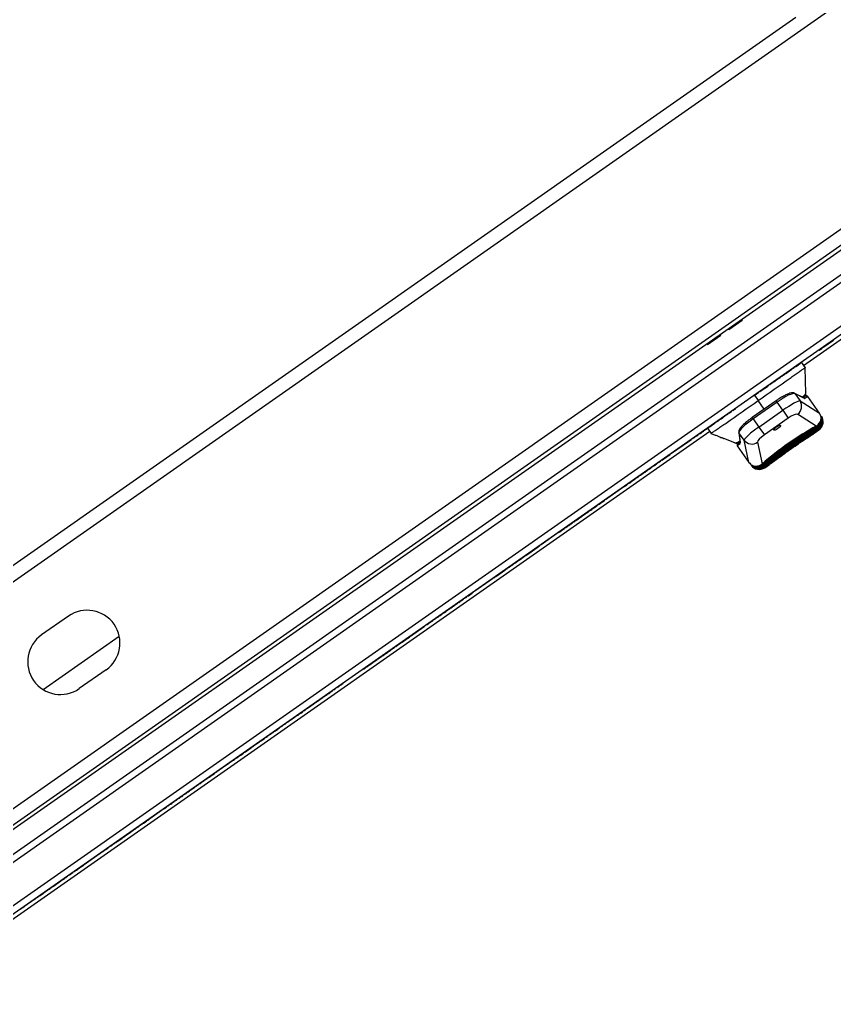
# Model space of a CAD drawing. Header units: millimetres. Extents: x 152904052 to 153933663, y 538271515 to 539240469.
# Drawn here: x 153347429.4 to 153347678.3, y 538942007.1 to 538942307.4 of the extents above; entities that cross this region are included whole.
import ezdxf

# ---------------------------------------------------------------- set-up
doc = ezdxf.new("R2010")
doc.units = ezdxf.units.MM
doc.layers.add('POWR', color=5, linetype='Continuous')

msp = doc.modelspace()

# ---------------------------------------------------------------- linework, layer by layer
at = {"layer": 'POWR', "color": 7}
for p, q in [((153346790.22, 538941689.56), (153348585.8, 538942946.84)), ((153346840, 538941655.08), (153348601.17, 538942888.27)), ((153346842.35, 538941651.72), (153348603.53, 538942884.91)), ((153346817.35, 538941713.57), (153347666.49, 538942308.14)), ((153346830.76, 538941634.64), (153347722.48, 538942259.02)), ((153346831.91, 538941633), (153347723.63, 538942257.38)), ((153347732.09, 538942250.01), (153346835.94, 538941622.52)), ((153347731.58, 538942247.08), (153346838.87, 538941622)), ((153347697, 538942248.69), (153346847.13, 538941653.61)), ((153347712.64, 538942232.29), (153347668.9, 538942201.66)), ((153347646.03, 538942212.7), (153347650.13, 538942215.56)), ((153347649.98, 538942215.77), (153347650.13, 538942215.56)), ((153347639.48, 538942208.11), (153347643.57, 538942210.98)), ((153347643.57, 538942210.98), (153347643.43, 538942211.18)), ((153347645.89, 538942212.9), (153347646.03, 538942212.7)), ((153347639.48, 538942208.11), (153347639.33, 538942208.31)), ((153347673.54, 538942206.32), (153347673.49, 538942206.41)), ((153347667.94, 538942202.4), (153347667.89, 538942202.48)), ((153347668.18, 538942202.69), (153347669.32, 538942201.05)), ((153347666.14, 538942201.14), (153347666.08, 538942201.22)), ((153347669.59, 538942193.25), (153347669.32, 538942201.05)), ((153347658.53, 538942195.81), (153347658.47, 538942195.89)), ((153347660.8, 538942197.4), (153347660.74, 538942197.48)), ((153347661.86, 538942198.14), (153347661.8, 538942198.22)), ((153347661.86, 538942198.13), (153347661.86, 538942198.14)), ((153347653.84, 538942192.65), (153347654.99, 538942191.01)), ((153347668.96, 538942191.81), (153347666.05, 538942193.31)), ((153347666.23, 538942193.15), (153347667.8, 538942190.89)), ((153347669.14, 538942191.65), (153347666.23, 538942193.15)), ((153347660.49, 538942190.94), (153347653.17, 538942185.82)), ((153347660.77, 538942190.53), (153347653.46, 538942185.41)), ((153347656.83, 538942188.38), (153347654.99, 538942191.01)), ((153347660.77, 538942190.53), (153347660.49, 538942190.94)), ((153347662.53, 538942188.02), (153347660.77, 538942190.53)), ((153347667.8, 538942190.89), (153347673.72, 538942187.18)), ((153347668.8, 538942191.89), (153347669.48, 538942192.37)), ((153347668.97, 538942191.8), (153347668.96, 538942191.81)), ((153347670.17, 538942192.24), (153347669.29, 538942191.63)), ((153347670.18, 538942192.25), (153347670.17, 538942192.24)), ((153347673.72, 538942187.18), (153347670.17, 538942192.24)), ((153347673.73, 538942187.18), (153347670.18, 538942192.25)), ((153347645.85, 538942186.93), (153347645.79, 538942187.01)), ((153347655.22, 538942182.9), (153347662.53, 538942188.02)), ((153347662.53, 538942188.02), (153347664.2, 538942185.64)), ((153347672.73, 538942183.22), (153347667.03, 538942186.8)), ((153347673.73, 538942187.18), (153347673.72, 538942187.18)), ((153347643.19, 538942185.07), (153347643.13, 538942185.15)), ((153347653.46, 538942185.41), (153347653.17, 538942185.82)), ((153347653.46, 538942185.41), (153347655.22, 538942182.9)), ((153347664.2, 538942185.64), (153347656.89, 538942180.52)), ((153347674.56, 538942183.66), (153347674.57, 538942183.68)), ((153347640.23, 538942181.59), (153347407.96, 538942018.95)), ((153347638.64, 538942181.88), (153347638.58, 538942181.97)), ((153347639.51, 538942182.61), (153347640.65, 538942180.97)), ((153347640.91, 538942183.48), (153347640.86, 538942183.56)), ((153347649.05, 538942181.41), (153347649.46, 538942178.16)), ((153347650.72, 538942178.93), (153347649.14, 538942181.18)), ((153347649.14, 538942181.18), (153347649.55, 538942177.94)), ((153347655.22, 538942182.9), (153347656.89, 538942180.52)), ((153347672.12, 538942181.07), (153347673.57, 538942182.08)), ((153347673.07, 538942182.79), (153347673, 538942182.9)), ((153347673.29, 538942182.48), (153347673.23, 538942182.57)), ((153347673.44, 538942182.27), (153347673.41, 538942182.32)), ((153347673.57, 538942182.08), (153347673.52, 538942182.16)), ((153347633.68, 538942178.41), (153347628.49, 538942174.78)), ((153347647.89, 538942178.05), (153347644.5, 538942179.42)), ((153347649.52, 538942177.78), (153347648.64, 538942177.17)), ((153347648.76, 538942177.86), (153347649.44, 538942178.34)), ((153347649.47, 538942178.15), (153347649.46, 538942178.16)), ((153347652.19, 538942172.1), (153347650.72, 538942178.93)), ((153347654.83, 538942178.26), (153347656.25, 538942171.67)), ((153347628.17, 538942174.55), (153347628.11, 538942174.64)), ((153347648.64, 538942177.17), (153347648.63, 538942177.16)), ((153347648.63, 538942177.16), (153347652.18, 538942172.09)), ((153347648.64, 538942177.17), (153347652.19, 538942172.1)), ((153347624.3, 538942171.84), (153347624.24, 538942171.92)), ((153347625.26, 538942172.52), (153347625.21, 538942172.6)), ((153347652.19, 538942172.1), (153347652.18, 538942172.09)), ((153347619.97, 538942168.81), (153347619.91, 538942168.89)), ((153347621.03, 538942169.55), (153347620.97, 538942169.63)), ((153347622.6, 538942170.65), (153347622.54, 538942170.73)), ((153347656.45, 538942171.32), (153347656.53, 538942171.21)), ((153347656.68, 538942170.98), (153347656.74, 538942170.9)), ((153347656.86, 538942170.73), (153347656.89, 538942170.68)), ((153347656.97, 538942170.58), (153347657.03, 538942170.5)), ((153347657.03, 538942170.5), (153347658.47, 538942171.51)), ((153347615.39, 538942165.6), (153347615.33, 538942165.69)), ((153347616.36, 538942166.28), (153347616.3, 538942166.36)), ((153347613.67, 538942164.4), (153347608.35, 538942160.68)), ((153347613.94, 538942164.59), (153347613.89, 538942164.67)), ((153347608.11, 538942160.5), (153347608.05, 538942160.59)), ((153347603.24, 538942157.1), (153347603.18, 538942157.18)), ((153347605.95, 538942158.99), (153347605.89, 538942159.07)), ((153347600.96, 538942155.5), (153347600.91, 538942155.59)), ((153347593.45, 538942150.24), (153347588.74, 538942146.95)), ((153347593.45, 538942150.24), (153347593.39, 538942150.32)), ((153347588.4, 538942146.7), (153347588.34, 538942146.79)), ((153347581.25, 538942141.7), (153347581.2, 538942141.78)), ((153347583.8, 538942143.48), (153347583.74, 538942143.56)), ((153347573.91, 538942136.56), (153347568.43, 538942132.72)), ((153347568.17, 538942132.54), (153347568.11, 538942132.62)), ((153347565, 538942130.32), (153347564.94, 538942130.4)), ((153347566.06, 538942131.06), (153347566, 538942131.14)), ((153347561.03, 538942127.54), (153347560.97, 538942127.62)), ((153347563.3, 538942129.13), (153347563.24, 538942129.21)), ((153347444.35, 538942125.13), (153347436.16, 538942119.39)), ((153347558.75, 538942125.95), (153347558.7, 538942126.03)), ((153347553.01, 538942121.92), (153347548.77, 538942118.95)), ((153347553.01, 538942121.92), (153347552.95, 538942122.01)), ((153347436.61, 538942102.71), (153347459.87, 538942119)), ((153347548.62, 538942118.85), (153347548.57, 538942118.94)), ((153347544.02, 538942115.63), (153347543.96, 538942115.71)), ((153347541.48, 538942113.85), (153347541.42, 538942113.93)), ((153347455.82, 538942108.75), (153347447.63, 538942103.01)), ((153347534.34, 538942108.85), (153347534.28, 538942108.93)), ((153347526.04, 538942103.04), (153347525.98, 538942103.12)), ((153347527.14, 538942103.81), (153347527.08, 538942103.89)), ((153347528.24, 538942104.58), (153347528.19, 538942104.67)), ((153347521.1, 538942099.58), (153347521.04, 538942099.66)), ((153347523.37, 538942101.17), (153347523.32, 538942101.26)), ((153347513.81, 538942094.48), (153347512.22, 538942093.36)), ((153347515.06, 538942095.35), (153347515, 538942095.44)), ((153347508.85, 538942091), (153347508.79, 538942091.09)), ((153347512.22, 538942093.36), (153347512.16, 538942093.45)), ((153347505.46, 538942088.63), (153347505.41, 538942088.71)), ((153347500.53, 538942085.18), (153347500.47, 538942085.26)), ((153347501.71, 538942086), (153347501.65, 538942086.08)), ((153347502.76, 538942086.74), (153347502.71, 538942086.82)), ((153347495.59, 538942081.72), (153347495.53, 538942081.8)), ((153347486.76, 538942075.53), (153347486.7, 538942075.62)), ((153347488.96, 538942077.08), (153347488.9, 538942077.16)), ((153347482.88, 538942072.82), (153347482.82, 538942072.9)), ((153347484.09, 538942073.67), (153347484.03, 538942073.75)), ((153347485.79, 538942074.86), (153347485.73, 538942074.94)), ((153347480.76, 538942071.34), (153347480.71, 538942071.42)), ((153347481.82, 538942072.08), (153347481.76, 538942072.16)), ((153347474.68, 538942067.08), (153347474.62, 538942067.16)), ((153347476.88, 538942068.62), (153347476.83, 538942068.7)), ((153347477.85, 538942069.3), (153347477.79, 538942069.38)), ((153347473.48, 538942066.24), (153347469.22, 538942063.25)), ((153347473.62, 538942066.34), (153347473.56, 538942066.42)), ((153347465.99, 538942060.99), (153347465.93, 538942061.07)), ((153347466.95, 538942061.67), (153347466.89, 538942061.75)), ((153347460.88, 538942057.41), (153347460.82, 538942057.49)), ((153347462.99, 538942058.89), (153347462.93, 538942058.97)), ((153347458.05, 538942055.43), (153347457.99, 538942055.51)), ((153347454.71, 538942053.1), (153347450.56, 538942050.19)), ((153347455.67, 538942053.77), (153347455.01, 538942053.31)), ((153347449.01, 538942049.1), (153347448.95, 538942049.18)), ((153347450.56, 538942050.19), (153347449.15, 538942049.2)), ((153347450.56, 538942050.19), (153347450.5, 538942050.27)), ((153347444.14, 538942045.69), (153347444.08, 538942045.77)), ((153347439.59, 538942042.51), (153347439.53, 538942042.59)), ((153347442.92, 538942044.84), (153347442.86, 538942044.92)), ((153347437.89, 538942041.32), (153347437.84, 538942041.4))]:
    msp.add_line(p, q, dxfattribs=at)
at = {"layer": 'POWR', "color": 7, "flags": 128}
msp.add_lwpolyline([(153347674.49, 538942183.79), (153347674.53, 538942183.77), (153347674.56, 538942183.74), (153347674.59, 538942183.72), (153347674.62, 538942183.69), (153347674.63, 538942183.67), (153347674.64, 538942183.64), (153347674.65, 538942183.62), (153347674.65, 538942183.6)], dxfattribs=at)
at = {"layer": 'POWR', "color": 7}
for centre, radius, start, end in [((153347665.83, 538942192.88), 0.478, 33.7503, 62.6971), ((153347665.25, 538942189.26), 3.04, 305.9813, 32.6058), ((153347668.88, 538942191.34), 0.501, 34.9493, 88.1583), ((153347668.74, 538942191.38), 0.478, 33.7519, 61.4607), ((153347669.77, 538942191.96), 0.5, 35, 125), ((153347669.76, 538942191.96), 0.499, 34.8431, 124.8422), ((153347671.85, 538942184.54), 3, 305, 35), ((153347674.06, 538942184.59), 0.264, 30.7039, 81.8639), ((153347674.26, 538942184.18), 0.238, 20.7146, 78.6181), ((153347674.17, 538942185.2), 0.3, 304.7968, 2.1446), ((153347674.24, 538942185.08), 0.3, 304.8181, 1.6827), ((153347674.39, 538942183.85), 0.22, 9.7435, 74.3896), ((153347674.41, 538942184.75), 0.299, 326.5957, 0.0839), ((153347649.52, 538942181.47), 0.478, 187.3029, 216.2497), ((153347672.63, 538942182.97), 0.368, 349.6788, 40.542), ((153347672.91, 538942182.66), 0.332, 344.0835, 41.999), ((153347673.23, 538942182.42), 0.203, 330.0014, 26.7177), ((153347649.04, 538942177.45), 0.5, 125, 215), ((153347649.04, 538942177.45), 0.499, 125.1578, 215.1569), ((153347649.93, 538942178.07), 0.501, 161.8417, 215.0507), ((153347649.94, 538942178.22), 0.478, 188.5393, 216.2481), ((153347653.13, 538942180.77), 3.04, 217.3942, 304.0187), ((153347655.3, 538942172.95), 3, 215, 305), ((153347653.67, 538942171.26), 0.3, 246.8184, 305.2572), ((153347653.89, 538942171), 0.3, 247.8554, 305.2032), ((153347653.98, 538942170.9), 0.3, 248.3173, 305.1819), ((153347654.23, 538942170.62), 0.299, 249.9211, 286.4612), ((153347654.5, 538942170.9), 0.264, 168.1361, 219.2961), ((153347654.82, 538942170.57), 0.238, 171.3819, 229.2854), ((153347655.09, 538942170.33), 0.22, 175.6104, 240.2565), ((153347655.28, 538942170.15), 0.148, 193.722, 252.7075), ((153347656.51, 538942171.68), 0.368, 209.458, 260.3211), ((153347656.71, 538942171.31), 0.332, 208.001, 265.9165), ((153347656.83, 538942170.93), 0.203, 223.2823, 279.9986), ((153347450.09, 538942116.94), 10, 305, 125), ((153347441.89, 538942111.2), 10, 125, 305)]:
    msp.add_arc(centre, radius, start, end, dxfattribs=at)
for centre, major_axis, ratio, start_param, end_param in [((153347661.4, 538942189.63), (-4.91, -3.44), 0.183333, 3.246312, 4.712389), ((153347662.96, 538942187.41), (-4.91, -3.44), 0.124664, 3.246312, 4.712389), ((153347666.14, 538942196.13), (3.15, -4.51), 0.105104, 6.08579, 6.283185), ((153347664.63, 538942185.02), (-2.46, -1.72), 0.249328, 3.246312, 4.712389), ((153347654.09, 538942184.51), (-4.91, -3.44), 0.183333, 4.712389, 6.178466), ((153347655.65, 538942182.29), (-4.91, -3.44), 0.124664, 4.712389, 6.178466), ((153347667.84, 538942172.66), (-20.89, -14.63), 0.249328, 4.306744, 5.118034), ((153347646.37, 538942182.29), (3.15, -4.51), 0.105104, 0, 0.197396), ((153347657.32, 538942179.9), (-2.46, -1.72), 0.249328, 4.712389, 6.178466)]:
    msp.add_ellipse(centre, major_axis=major_axis, ratio=ratio, start_param=start_param, end_param=end_param, dxfattribs=at)
msp.add_ellipse((153347660.82, 538942182.68), major_axis=(-1.02, -0.72), ratio=0.249328, dxfattribs=at)
for points, knots in [([(153347673.54, 538942206.32), (153347673.57, 538942206.34), (153347673.61, 538942206.37), (153347674.04, 538942206.67), (153347674.71, 538942207.14), (153347675.72, 538942207.85), (153347676.94, 538942208.7), (153347677.78, 538942209.29), (153347678.13, 538942209.53)], [0, 0, 0, 0, 0.192912, 0.360912, 0.512245, 0.657045, 0.85813, 1, 1, 1, 1]), ([(153347666.43, 538942201.34), (153347666.84, 538942201.63), (153347667.68, 538942202.22), (153347667.86, 538942202.34), (153347667.94, 538942202.4)], [0, 0, 0, 0, 0.489517, 1, 1, 1, 1]), ([(153347654.99, 538942191.01), (153347658.26, 538942193.3), (153347661.94, 538942195.88), (153347666.02, 538942198.73), (153347667.25, 538942199.6), (153347668.31, 538942200.34), (153347669.16, 538942200.93), (153347669.37, 538942201.09), (153347669.31, 538942201.04), (153347669.47, 538942201.15), (153347669.4, 538942201.1), (153347669.32, 538942201.05)], [0, 0, 0, 0, 0.12506, 0.140693, 0.156235, 0.171776, 0.187317, 0.207953, 0.228796, 0.24964, 1, 1, 1, 1]), ([(153347662.14, 538942198.34), (153347662.29, 538942198.44), (153347662.63, 538942198.69), (153347662.97, 538942198.92), (153347663.04, 538942198.97), (153347663.07, 538942198.99)], [0, 0, 0, 0, 0.2629075, 0.6443136, 1, 1, 1, 1]), ([(153347663.36, 538942199.19), (153347663.91, 538942199.58), (153347664.95, 538942200.31), (153347665.91, 538942200.98), (153347666.07, 538942201.09), (153347666.14, 538942201.14)], [0, 0, 0, 0, 0.367047, 0.694904, 1, 1, 1, 1]), ([(153347655.52, 538942193.71), (153347655.52, 538942193.71), (153347655.52, 538942193.7), (153347656.01, 538942194.04), (153347656.94, 538942194.7), (153347657.77, 538942195.28), (153347658.2, 538942195.58), (153347658.24, 538942195.61)], [0, 0, 0, 0, 0.19194, 0.478727, 0.737633, 0.972253, 1, 1, 1, 1]), ([(153347658.53, 538942195.81), (153347658.54, 538942195.82), (153347658.55, 538942195.83), (153347658.69, 538942195.92), (153347658.9, 538942196.07), (153347659.17, 538942196.26), (153347659.38, 538942196.41), (153347659.48, 538942196.47)], [0, 0, 0, 0, 0.24327, 0.458274, 0.654298, 0.84222, 1, 1, 1, 1]), ([(153347659.76, 538942196.67), (153347659.76, 538942196.67), (153347659.77, 538942196.68), (153347659.85, 538942196.74), (153347660.04, 538942196.87), (153347660.28, 538942197.03), (153347660.54, 538942197.22), (153347660.71, 538942197.34), (153347660.8, 538942197.4)], [0, 0, 0, 0, 0.0508933, 0.2518408, 0.4330083, 0.5979049, 0.7828544, 1, 1, 1, 1]), ([(153347660.8, 538942197.4), (153347660.96, 538942197.51), (153347661.29, 538942197.74), (153347661.6, 538942197.96), (153347661.81, 538942198.11), (153347661.84, 538942198.13), (153347661.86, 538942198.14)], [0, 0, 0, 0, 0.279221, 0.569595, 0.792219, 1, 1, 1, 1]), ([(153347653.74, 538942192.46), (153347653.74, 538942192.46), (153347653.74, 538942192.46), (153347654.25, 538942192.81), (153347654.98, 538942193.33), (153347655.24, 538942193.51)], [0, 0, 0, 0, 0.3124174, 0.7626894, 1, 1, 1, 1]), ([(153347666.06, 538942193.3), (153347665.93, 538942193.35), (153347665.59, 538942193.45), (153347664.88, 538942193.3), (153347663.96, 538942192.96), (153347662.98, 538942192.49), (153347661.79, 538942191.82), (153347660.93, 538942191.24), (153347660.49, 538942190.94)], [0, 0, 0, 0, 0.136399, 0.35062, 0.486259, 0.639988, 0.811317, 1, 1, 1, 1]), ([(153347668.47, 538942192.06), (153347668.77, 538942192.29), (153347669.42, 538942192.8), (153347669.53, 538942193.09), (153347669.59, 538942193.25)], [0, 0, 0, 0, 0.460595, 1, 1, 1, 1]), ([(153347669.17, 538942192.39), (153347669.23, 538942192.45), (153347669.36, 538942192.55), (153347669.5, 538942192.76), (153347669.58, 538942193), (153347669.59, 538942193.17), (153347669.59, 538942193.25)], [0, 0, 0, 0, 0.246097, 0.5, 0.753903, 1, 1, 1, 1]), ([(153347640.65, 538942180.97), (153347640.58, 538942180.92), (153347640.5, 538942180.87), (153347640.67, 538942180.98), (153347640.6, 538942180.94), (153347640.82, 538942181.09), (153347641.67, 538942181.69), (153347642.73, 538942182.43), (153347643.96, 538942183.29), (153347648.04, 538942186.14), (153347651.72, 538942188.72), (153347654.99, 538942191.01)], [0, 0, 0, 0, 0.7503603, 0.7712036, 0.792047, 0.8126829, 0.8282242, 0.8437654, 0.8593074, 0.87494, 1, 1, 1, 1]), ([(153347669.17, 538942192.39), (153347669.17, 538942192.39), (153347669.16, 538942192.39), (153347669.28, 538942192.47), (153347669.02, 538942192.29), (153347668.62, 538942192.01), (153347668.6, 538942191.99)], [0, 0, 0, 0, 0.076031, 0.684272, 0.984473, 1, 1, 1, 1]), ([(153347645.17, 538942186.46), (153347645.31, 538942186.55), (153347645.74, 538942186.85), (153347645.8, 538942186.9), (153347645.85, 538942186.93)], [0, 0, 0, 0, 0.322226, 1, 1, 1, 1]), ([(153347646.14, 538942187.13), (153347646.3, 538942187.25), (153347646.82, 538942187.61), (153347646.9, 538942187.67), (153347646.95, 538942187.71)], [0, 0, 0, 0, 0.315009, 1, 1, 1, 1]), ([(153347647.24, 538942187.91), (153347647.38, 538942188), (153347647.92, 538942188.38), (153347648, 538942188.44), (153347648.06, 538942188.48)], [0, 0, 0, 0, 0.248164, 1, 1, 1, 1]), ([(153347672.73, 538942183.22), (153347673.08, 538942183.47), (153347673.76, 538942183.98), (153347674.24, 538942185.09), (153347674.24, 538942186.24), (153347673.89, 538942186.86), (153347673.72, 538942187.18)], [0, 0, 0, 0, 0.280267, 0.560119, 0.77999, 1, 1, 1, 1]), ([(153347640.91, 538942183.48), (153347641.26, 538942183.72), (153347641.96, 538942184.21), (153347642.65, 538942184.69), (153347643.1, 538942185), (153347643.16, 538942185.05), (153347643.19, 538942185.07)], [0, 0, 0, 0, 0.277132, 0.564991, 0.788001, 1, 1, 1, 1]), ([(153347643.47, 538942185.27), (153347643.65, 538942185.39), (153347644.18, 538942185.76), (153347644.71, 538942186.13), (153347644.83, 538942186.22), (153347644.88, 538942186.26)], [0, 0, 0, 0, 0.196019, 0.608424, 1, 1, 1, 1]), ([(153347653.18, 538942185.82), (153347652.83, 538942185.57), (153347652.17, 538942185.09), (153347651, 538942184.14), (153347649.89, 538942183.08), (153347649.12, 538942182.06), (153347649.07, 538942181.61), (153347649.05, 538942181.4)], [0, 0, 0, 0, 0.148366, 0.289904, 0.552429, 0.78964, 1, 1, 1, 1]), ([(153347672.91, 538942183.21), (153347673.22, 538942183.45), (153347673.78, 538942183.89), (153347674, 538942184.56), (153347674.1, 538942184.85)], [0, 0, 0, 0, 0.560102, 1, 1, 1, 1]), ([(153347674.29, 538942184.73), (153347674.14, 538942184.31), (153347673.89, 538942183.58), (153347673.27, 538942183.11), (153347673, 538942182.9)], [0, 0, 0, 0, 0.558805, 1, 1, 1, 1]), ([(153347673.07, 538942182.79), (153347673.37, 538942183.03), (153347673.91, 538942183.44), (153347674.17, 538942184.06), (153347674.28, 538942184.34)], [0, 0, 0, 0, 0.559341, 1, 1, 1, 1]), ([(153347674.48, 538942184.27), (153347674.33, 538942183.88), (153347674.07, 538942183.2), (153347673.49, 538942182.76), (153347673.23, 538942182.57)], [0, 0, 0, 0, 0.559946, 1, 1, 1, 1]), ([(153347673.29, 538942182.48), (153347673.58, 538942182.71), (153347674.09, 538942183.1), (153347674.35, 538942183.7), (153347674.47, 538942183.95)], [0, 0, 0, 0, 0.560851, 1, 1, 1, 1]), ([(153347674.61, 538942183.88), (153347674.46, 538942183.53), (153347674.19, 538942182.91), (153347673.65, 538942182.5), (153347673.41, 538942182.32)], [0, 0, 0, 0, 0.560632, 1, 1, 1, 1]), ([(153347673.44, 538942182.27), (153347673.71, 538942182.49), (153347674.2, 538942182.87), (153347674.46, 538942183.43), (153347674.57, 538942183.68)], [0, 0, 0, 0, 0.558153, 1, 1, 1, 1]), ([(153347674.65, 538942183.6), (153347674.5, 538942183.28), (153347674.23, 538942182.72), (153347673.73, 538942182.33), (153347673.52, 538942182.16)], [0, 0, 0, 0, 0.558034, 1, 1, 1, 1]), ([(153347674.24, 538942185.61), (153347674.25, 538942185.59), (153347674.27, 538942185.56), (153347674.29, 538942185.53), (153347674.3, 538942185.51)], [0, 0, 0, 0, 0.56, 1, 1, 1, 1]), ([(153347674.28, 538942184.34), (153347674.32, 538942184.46), (153347674.39, 538942184.71), (153347674.43, 538942185), (153347674.45, 538942185.19), (153347674.47, 538942185.2), (153347674.47, 538942185.21)], [0, 0, 0, 0, 0.280806, 0.560908, 0.780709, 1, 1, 1, 1]), ([(153347674.3, 538942185.51), (153347674.31, 538942185.49), (153347674.32, 538942185.46), (153347674.33, 538942185.33), (153347674.34, 538942185.18), (153347674.33, 538942184.97), (153347674.3, 538942184.81), (153347674.29, 538942184.73)], [0, 0, 0, 0, 0.249744, 0.375036, 0.500188, 0.74981, 1, 1, 1, 1]), ([(153347674.31, 538942184.42), (153347674.34, 538942184.48), (153347674.4, 538942184.57), (153347674.45, 538942184.7), (153347674.46, 538942184.77), (153347674.45, 538942184.82), (153347674.43, 538942184.84), (153347674.42, 538942184.84), (153347674.41, 538942184.84)], [0, 0, 0, 0, 0.374659, 0.561624, 0.655741, 0.749878, 0.87458, 1, 1, 1, 1]), ([(153347674.47, 538942185.21), (153347674.48, 538942185.19), (153347674.51, 538942185.15), (153347674.53, 538942185.11), (153347674.54, 538942185.09)], [0, 0, 0, 0, 0.56, 1, 1, 1, 1]), ([(153347674.47, 538942183.95), (153347674.51, 538942184.08), (153347674.58, 538942184.32), (153347674.63, 538942184.63), (153347674.65, 538942184.74), (153347674.65, 538942184.79)], [0, 0, 0, 0, 0.36017, 0.71825, 1, 1, 1, 1]), ([(153347674.54, 538942185.09), (153347674.54, 538942185.08), (153347674.55, 538942185.07), (153347674.55, 538942185), (153347674.56, 538942184.9), (153347674.56, 538942184.74), (153347674.54, 538942184.51), (153347674.5, 538942184.35), (153347674.48, 538942184.27)], [0, 0, 0, 0, 0.125651, 0.251071, 0.376235, 0.501213, 0.75047, 1, 1, 1, 1]), ([(153347674.53, 538942184.19), (153347674.54, 538942184.21), (153347674.58, 538942184.27), (153347674.62, 538942184.36), (153347674.63, 538942184.43), (153347674.63, 538942184.46), (153347674.63, 538942184.49), (153347674.61, 538942184.51), (153347674.59, 538942184.5), (153347674.58, 538942184.5)], [0, 0, 0, 0, 0.171196, 0.419391, 0.543584, 0.606184, 0.668896, 0.834743, 1, 1, 1, 1]), ([(153347674.56, 538942183.66), (153347674.61, 538942183.79), (153347674.67, 538942183.96), (153347674.68, 538942184.07), (153347674.68, 538942184.1)], [0, 0, 0, 0, 0.7646615, 1, 1, 1, 1]), ([(153347674.57, 538942183.68), (153347674.65, 538942183.93), (153347674.75, 538942184.27), (153347674.77, 538942184.56), (153347674.78, 538942184.58), (153347674.78, 538942184.59)], [0, 0, 0, 0, 0.558035, 0.7787477, 1, 1, 1, 1]), ([(153347674.71, 538942184.75), (153347674.71, 538942184.74), (153347674.72, 538942184.73), (153347674.72, 538942184.66), (153347674.72, 538942184.55), (153347674.71, 538942184.38), (153347674.68, 538942184.14), (153347674.63, 538942183.97), (153347674.61, 538942183.88)], [0, 0, 0, 0, 0.124886, 0.250388, 0.375677, 0.500865, 0.750601, 1, 1, 1, 1]), ([(153347674.8, 538942184.33), (153347674.8, 538942184.32), (153347674.8, 538942184.26), (153347674.78, 538942184.1), (153347674.73, 538942183.85), (153347674.67, 538942183.68), (153347674.65, 538942183.6)], [0, 0, 0, 0, 0.083233, 0.266712, 0.633241, 1, 1, 1, 1]), ([(153347674.67, 538942184.84), (153347674.68, 538942184.82), (153347674.69, 538942184.79), (153347674.71, 538942184.76), (153347674.71, 538942184.75)], [0, 0, 0, 0, 0.56, 1, 1, 1, 1]), ([(153347636.94, 538942180.7), (153347636.97, 538942180.72), (153347637.03, 538942180.76), (153347637.56, 538942181.13), (153347638.1, 538942181.5), (153347638.43, 538942181.74), (153347638.46, 538942181.76)], [0, 0, 0, 0, 0.361483, 0.676351, 0.972907, 1, 1, 1, 1]), ([(153347638.64, 538942181.88), (153347638.66, 538942181.9), (153347638.69, 538942181.92), (153347638.99, 538942182.13), (153347639.42, 538942182.43), (153347639.9, 538942182.77), (153347640.41, 538942183.12), (153347640.74, 538942183.35), (153347640.91, 538942183.48)], [0, 0, 0, 0, 0.203822, 0.38104, 0.547981, 0.683805, 0.832176, 1, 1, 1, 1]), ([(153347640.65, 538942180.97), (153347640.99, 538942180.84), (153347641.66, 538942180.57), (153347642.62, 538942180.18), (153347643.41, 538942179.86), (153347643.93, 538942179.65), (153347644.23, 538942179.53), (153347644.4, 538942179.46), (153347644.46, 538942179.44), (153347644.5, 538942179.42)], [0, 0, 0, 0, 0.1212211, 0.2429205, 0.3712161, 0.5123961, 0.6669653, 0.8310887, 1, 1, 1, 1]), ([(153347656.19, 538942171.5), (153347657.67, 538942172.64), (153347660.62, 538942174.92), (153347665.08, 538942178.1), (153347669.22, 538942180.88), (153347671.68, 538942182.43), (153347672.91, 538942183.21)], [0, 0, 0, 0, 0.280656, 0.560317, 0.780051, 1, 1, 1, 1]), ([(153347656.25, 538942171.6), (153347657.71, 538942172.74), (153347660.63, 538942175.01), (153347665.02, 538942178.14), (153347669.12, 538942180.89), (153347671.57, 538942182.42), (153347672.8, 538942183.19)], [0, 0, 0, 0, 0.279884, 0.560494, 0.779839, 1, 1, 1, 1]), ([(153347673, 538942182.9), (153347671.44, 538942181.92), (153347668.33, 538942179.95), (153347663.87, 538942176.89), (153347659.87, 538942173.97), (153347657.59, 538942172.21), (153347656.45, 538942171.32)], [0, 0, 0, 0, 0.279462, 0.559802, 0.778911, 1, 1, 1, 1]), ([(153347656.53, 538942171.21), (153347657.98, 538942172.33), (153347660.89, 538942174.58), (153347665.3, 538942177.72), (153347669.42, 538942180.49), (153347671.85, 538942182.02), (153347673.07, 538942182.79)], [0, 0, 0, 0, 0.279365, 0.559627, 0.778697, 1, 1, 1, 1]), ([(153347673.23, 538942182.57), (153347671.69, 538942181.59), (153347668.61, 538942179.62), (153347664.12, 538942176.53), (153347660.1, 538942173.6), (153347657.83, 538942171.86), (153347656.68, 538942170.98)], [0, 0, 0, 0, 0.279197, 0.55923, 0.778542, 1, 1, 1, 1]), ([(153347656.74, 538942170.9), (153347657.7, 538942171.63), (153347659.61, 538942173.09), (153347662.71, 538942175.36), (153347666.07, 538942177.74), (153347669.68, 538942180.17), (153347672.08, 538942181.71), (153347673.29, 538942182.48)], [0, 0, 0, 0, 0.186481, 0.372718, 0.559433, 0.778886, 1, 1, 1, 1]), ([(153347673.41, 538942182.32), (153347672.41, 538942181.67), (153347670.41, 538942180.37), (153347667.2, 538942178.22), (153347663.79, 538942175.85), (153347660.25, 538942173.29), (153347657.99, 538942171.58), (153347656.86, 538942170.73)], [0, 0, 0, 0, 0.186493, 0.373204, 0.559469, 0.779702, 1, 1, 1, 1]), ([(153347656.89, 538942170.68), (153347657.86, 538942171.4), (153347659.78, 538942172.84), (153347662.9, 538942175.1), (153347666.26, 538942177.47), (153347669.86, 538942179.92), (153347672.24, 538942181.48), (153347673.44, 538942182.27)], [0, 0, 0, 0, 0.186482, 0.372708, 0.559438, 0.778869, 1, 1, 1, 1]), ([(153347673.52, 538942182.16), (153347672.52, 538942181.5), (153347670.54, 538942180.18), (153347667.35, 538942178.01), (153347663.94, 538942175.64), (153347660.39, 538942173.09), (153347658.11, 538942171.41), (153347656.97, 538942170.58)], [0, 0, 0, 0, 0.18649, 0.373191, 0.559464, 0.77969, 1, 1, 1, 1]), ([(153347658.47, 538942171.51), (153347658.48, 538942171.51), (153347658.75, 538942171.69), (153347659.7, 538942172.4), (153347661.28, 538942173.55), (153347663.18, 538942174.94), (153347665.23, 538942176.39), (153347667.29, 538942177.82), (153347669.25, 538942179.13), (153347670.87, 538942180.21), (153347671.85, 538942180.87), (153347672.11, 538942181.06), (153347672.12, 538942181.07)], [0, 0, 0, 0, 0.003473, 0.127751, 0.25193, 0.375819, 0.499822, 0.624027, 0.748207, 0.872102, 0.996008, 1, 1, 1, 1]), ([(153347633.85, 538942178.53), (153347633.86, 538942178.54), (153347633.87, 538942178.54), (153347634.19, 538942178.77), (153347634.65, 538942179.09), (153347634.66, 538942179.1)], [0, 0, 0, 0, 0.400326, 0.98925, 1, 1, 1, 1]), ([(153347634.94, 538942179.3), (153347634.95, 538942179.3), (153347634.95, 538942179.3), (153347635.26, 538942179.52), (153347635.7, 538942179.83), (153347635.75, 538942179.86)], [0, 0, 0, 0, 0.3714392, 0.9283596, 1, 1, 1, 1]), ([(153347636.04, 538942180.06), (153347636.04, 538942180.06), (153347636.05, 538942180.07), (153347636.29, 538942180.24), (153347636.63, 538942180.48), (153347636.66, 538942180.5)], [0, 0, 0, 0, 0.372675, 0.947787, 1, 1, 1, 1]), ([(153347647.89, 538942178.05), (153347648.1, 538942178.06), (153347648.4, 538942178.06), (153347649.17, 538942178.57), (153347649.39, 538942178.72)], [0, 0, 0, 0, 0.702256, 1, 1, 1, 1]), ([(153347649.41, 538942178.56), (153347649.39, 538942178.55), (153347648.99, 538942178.27), (153347648.73, 538942178.09), (153347648.84, 538942178.16), (153347648.84, 538942178.16), (153347648.84, 538942178.16)], [0, 0, 0, 0, 0.015527, 0.315728, 0.923969, 1, 1, 1, 1]), ([(153347622.89, 538942170.85), (153347623.06, 538942170.97), (153347623.59, 538942171.35), (153347624.13, 538942171.72), (153347624.24, 538942171.8), (153347624.3, 538942171.84)], [0, 0, 0, 0, 0.192889, 0.60287, 1, 1, 1, 1]), ([(153347624.58, 538942172.04), (153347624.72, 538942172.14), (153347625.16, 538942172.44), (153347625.22, 538942172.49), (153347625.26, 538942172.52)], [0, 0, 0, 0, 0.31786, 1, 1, 1, 1]), ([(153347625.55, 538942172.72), (153347625.89, 538942172.95), (153347626.84, 538942173.62), (153347627.88, 538942174.35), (153347628.07, 538942174.49), (153347628.17, 538942174.55)], [0, 0, 0, 0, 0.218371, 0.615957, 1, 1, 1, 1]), ([(153347652.19, 538942172.1), (153347652.5, 538942171.76), (153347653.12, 538942171.1), (153347654.36, 538942170.88), (153347655.42, 538942171.1), (153347655.97, 538942171.48), (153347656.25, 538942171.67)], [0, 0, 0, 0, 0.279785, 0.559857, 0.779728, 1, 1, 1, 1]), ([(153347618.93, 538942168.08), (153347618.93, 538942168.09), (153347618.94, 538942168.09), (153347619.03, 538942168.15), (153347619.21, 538942168.28), (153347619.44, 538942168.44), (153347619.7, 538942168.62), (153347619.88, 538942168.75), (153347619.97, 538942168.81)], [0, 0, 0, 0, 0.051902, 0.258252, 0.449306, 0.618763, 0.79889, 1, 1, 1, 1]), ([(153347619.97, 538942168.81), (153347620.13, 538942168.92), (153347620.45, 538942169.15), (153347620.78, 538942169.38), (153347620.99, 538942169.52), (153347621.01, 538942169.54), (153347621.03, 538942169.55)], [0, 0, 0, 0, 0.275921, 0.560742, 0.783615, 1, 1, 1, 1]), ([(153347620.33, 538942169.06), (153347620.67, 538942169.3), (153347621.37, 538942169.79), (153347622.06, 538942170.28), (153347622.51, 538942170.59), (153347622.57, 538942170.63), (153347622.6, 538942170.65)], [0, 0, 0, 0, 0.275754, 0.56072, 0.783725, 1, 1, 1, 1]), ([(153347653.55, 538942170.99), (153347653.54, 538942171), (153347653.51, 538942171.03), (153347653.49, 538942171.06), (153347653.48, 538942171.08)], [0, 0, 0, 0, 0.5599998, 1, 1, 1, 1]), ([(153347654.3, 538942170.73), (153347654.21, 538942170.74), (153347654.05, 538942170.77), (153347653.85, 538942170.84), (153347653.71, 538942170.9), (153347653.6, 538942170.95), (153347653.57, 538942170.97), (153347653.55, 538942170.99)], [0, 0, 0, 0, 0.251028, 0.501181, 0.626243, 0.751403, 1, 1, 1, 1]), ([(153347653.78, 538942170.72), (153347653.79, 538942170.72), (153347653.82, 538942170.73), (153347654.14, 538942170.64), (153347654.47, 538942170.61), (153347654.66, 538942170.6)], [0, 0, 0, 0, 0.279424, 0.560243, 1, 1, 1, 1]), ([(153347653.87, 538942170.62), (153347653.85, 538942170.64), (153347653.82, 538942170.67), (153347653.79, 538942170.7), (153347653.78, 538942170.72)], [0, 0, 0, 0, 0.56, 1, 1, 1, 1]), ([(153347653.84, 538942171.02), (153347653.84, 538942171.01), (153347653.83, 538942171), (153347653.85, 538942170.97), (153347653.89, 538942170.94), (153347653.99, 538942170.92), (153347654.11, 538942170.93), (153347654.2, 538942170.94), (153347654.24, 538942170.95)], [0, 0, 0, 0, 0.125083, 0.250612, 0.375716, 0.501101, 0.749517, 1, 1, 1, 1]), ([(153347654.66, 538942170.39), (153347654.58, 538942170.4), (153347654.41, 538942170.42), (153347654.19, 538942170.48), (153347654.04, 538942170.53), (153347653.95, 538942170.57), (153347653.89, 538942170.6), (153347653.87, 538942170.61), (153347653.87, 538942170.62)], [0, 0, 0, 0, 0.250691, 0.499738, 0.624633, 0.749644, 0.875011, 1, 1, 1, 1]), ([(153347654.13, 538942170.34), (153347654.12, 538942170.35), (153347654.09, 538942170.37), (153347654.07, 538942170.4), (153347654.06, 538942170.41)], [0, 0, 0, 0, 0.5599996, 1, 1, 1, 1]), ([(153347654.98, 538942170.14), (153347654.89, 538942170.14), (153347654.72, 538942170.16), (153347654.48, 538942170.21), (153347654.31, 538942170.26), (153347654.21, 538942170.3), (153347654.15, 538942170.32), (153347654.13, 538942170.33), (153347654.13, 538942170.34)], [0, 0, 0, 0, 0.249575, 0.499234, 0.624577, 0.749541, 0.874797, 1, 1, 1, 1]), ([(153347654.15, 538942170.65), (153347654.15, 538942170.64), (153347654.14, 538942170.63), (153347654.15, 538942170.6), (153347654.19, 538942170.58), (153347654.26, 538942170.57), (153347654.41, 538942170.57), (153347654.51, 538942170.59), (153347654.58, 538942170.6)], [0, 0, 0, 0, 0.125209, 0.250655, 0.344867, 0.439084, 0.625539, 1, 1, 1, 1]), ([(153347654.14, 538942170.4), (153347654.22, 538942170.38), (153347654.42, 538942170.33), (153347654.75, 538942170.31), (153347654.96, 538942170.29)], [0, 0, 0, 0, 0.389876, 1, 1, 1, 1]), ([(153347654.25, 538942170.22), (153347654.27, 538942170.21), (153347654.31, 538942170.21), (153347654.65, 538942170.13), (153347654.98, 538942170.11), (153347655.18, 538942170.1)], [0, 0, 0, 0, 0.279849, 0.560767, 1, 1, 1, 1]), ([(153347656.45, 538942171.32), (153347656.08, 538942171.09), (153347655.42, 538942170.68), (153347654.64, 538942170.72), (153347654.3, 538942170.73)], [0, 0, 0, 0, 0.559592, 1, 1, 1, 1]), ([(153347654.53, 538942170.22), (153347654.53, 538942170.22), (153347654.53, 538942170.21), (153347654.59, 538942170.18), (153347654.78, 538942170.13), (153347655.05, 538942170.11), (153347655.21, 538942170.11)], [0, 0, 0, 0, 0.02102, 0.134539, 0.478024, 1, 1, 1, 1]), ([(153347655.23, 538942170), (153347655.14, 538942170.01), (153347654.96, 538942170.01), (153347654.71, 538942170.05), (153347654.58, 538942170.08), (153347654.54, 538942170.09)], [0, 0, 0, 0, 0.3996, 0.799314, 1, 1, 1, 1]), ([(153347654.66, 538942170.6), (153347655.04, 538942170.62), (153347655.72, 538942170.67), (153347656.28, 538942171.04), (153347656.53, 538942171.21)], [0, 0, 0, 0, 0.559285, 1, 1, 1, 1]), ([(153347656.68, 538942170.98), (153347656.34, 538942170.77), (153347655.71, 538942170.38), (153347654.98, 538942170.39), (153347654.66, 538942170.39)], [0, 0, 0, 0, 0.5600096, 1, 1, 1, 1]), ([(153347654.96, 538942170.29), (153347655.32, 538942170.33), (153347655.97, 538942170.39), (153347656.51, 538942170.74), (153347656.74, 538942170.9)], [0, 0, 0, 0, 0.56076, 1, 1, 1, 1]), ([(153347656.86, 538942170.73), (153347656.54, 538942170.53), (153347655.95, 538942170.17), (153347655.28, 538942170.15), (153347654.98, 538942170.14)], [0, 0, 0, 0, 0.560688, 1, 1, 1, 1]), ([(153347655.18, 538942170.1), (153347655.52, 538942170.14), (153347656.14, 538942170.2), (153347656.66, 538942170.54), (153347656.89, 538942170.68)], [0, 0, 0, 0, 0.558139, 1, 1, 1, 1]), ([(153347656.97, 538942170.58), (153347656.67, 538942170.4), (153347656.13, 538942170.07), (153347655.51, 538942170.03), (153347655.23, 538942170)], [0, 0, 0, 0, 0.558032, 1, 1, 1, 1]), ([(153347615.39, 538942165.6), (153347615.42, 538942165.62), (153347615.46, 538942165.65), (153347615.9, 538942165.96), (153347616.07, 538942166.08)], [0, 0, 0, 0, 0.599941, 1, 1, 1, 1]), ([(153347616.36, 538942166.28), (153347616.39, 538942166.3), (153347616.45, 538942166.35), (153347616.95, 538942166.7), (153347617.5, 538942167.08), (153347617.77, 538942167.27)], [0, 0, 0, 0, 0.368878, 0.697816, 1, 1, 1, 1]), ([(153347618.05, 538942167.47), (153347618.07, 538942167.48), (153347618.11, 538942167.51), (153347618.34, 538942167.67), (153347618.57, 538942167.83), (153347618.65, 538942167.88)], [0, 0, 0, 0, 0.436374, 0.82486, 1, 1, 1, 1]), ([(153347613.97, 538942164.61), (153347613.97, 538942164.61), (153347613.97, 538942164.61), (153347614.4, 538942164.91), (153347614.98, 538942165.32), (153347615.1, 538942165.4)], [0, 0, 0, 0, 0.344388, 0.860788, 1, 1, 1, 1]), ([(153347606.23, 538942159.19), (153347606.31, 538942159.25), (153347606.99, 538942159.72), (153347607.81, 538942160.3), (153347608.01, 538942160.44), (153347608.11, 538942160.5)], [0, 0, 0, 0, 0.059815, 0.533636, 1, 1, 1, 1]), ([(153347600.96, 538942155.5), (153347601.31, 538942155.74), (153347602, 538942156.23), (153347602.7, 538942156.72), (153347603.15, 538942157.03), (153347603.21, 538942157.07), (153347603.24, 538942157.1)], [0, 0, 0, 0, 0.27511, 0.557358, 0.780093, 1, 1, 1, 1]), ([(153347603.52, 538942157.3), (153347603.98, 538942157.61), (153347604.9, 538942158.26), (153347605.75, 538942158.85), (153347605.88, 538942158.95), (153347605.95, 538942158.99)], [0, 0, 0, 0, 0.32564, 0.665263, 1, 1, 1, 1]), ([(153347596.04, 538942152.06), (153347596.04, 538942152.06), (153347596.04, 538942152.05), (153347596.51, 538942152.39), (153347597.34, 538942152.97), (153347598.09, 538942153.49), (153347598.43, 538942153.73)], [0, 0, 0, 0, 0.185336, 0.481365, 0.759128, 1, 1, 1, 1]), ([(153347598.72, 538942153.93), (153347598.72, 538942153.93), (153347598.72, 538942153.93), (153347598.93, 538942154.08), (153347599.32, 538942154.35), (153347599.81, 538942154.7), (153347600.38, 538942155.09), (153347600.76, 538942155.36), (153347600.96, 538942155.5)], [0, 0, 0, 0, 0.099931, 0.297137, 0.482001, 0.644907, 0.814694, 1, 1, 1, 1]), ([(153347593.9, 538942150.56), (153347593.9, 538942150.56), (153347593.9, 538942150.56), (153347594.54, 538942151), (153347595.42, 538942151.62), (153347595.84, 538942151.92)], [0, 0, 0, 0, 0.2581686, 0.6520805, 1, 1, 1, 1]), ([(153347584.08, 538942143.68), (153347584.48, 538942143.96), (153347585.52, 538942144.69), (153347586.9, 538942145.65), (153347588.13, 538942146.52), (153347588.31, 538942146.64), (153347588.4, 538942146.7)], [0, 0, 0, 0, 0.15269, 0.403814, 0.701599, 1, 1, 1, 1]), ([(153347578.74, 538942139.94), (153347578.74, 538942139.95), (153347578.75, 538942139.95), (153347578.98, 538942140.11), (153347579.47, 538942140.45), (153347580.27, 538942141.01), (153347580.92, 538942141.47), (153347581.25, 538942141.7)], [0, 0, 0, 0, 0.103284, 0.300865, 0.488334, 0.735336, 1, 1, 1, 1]), ([(153347581.25, 538942141.7), (153347581.64, 538942141.97), (153347582.41, 538942142.51), (153347583.2, 538942143.07), (153347583.7, 538942143.42), (153347583.76, 538942143.46), (153347583.8, 538942143.48)], [0, 0, 0, 0, 0.275104, 0.554507, 0.77669, 1, 1, 1, 1]), ([(153347574.19, 538942136.76), (153347574.19, 538942136.76), (153347574.19, 538942136.75), (153347574.87, 538942137.23), (153347576.08, 538942138.08), (153347577.34, 538942138.96), (153347578.18, 538942139.55), (153347578.46, 538942139.74)], [0, 0, 0, 0, 0.16836, 0.429285, 0.677212, 0.894576, 1, 1, 1, 1]), ([(153347566.34, 538942131.26), (153347566.4, 538942131.3), (153347567.07, 538942131.77), (153347567.88, 538942132.34), (153347568.07, 538942132.47), (153347568.17, 538942132.54)], [0, 0, 0, 0, 0.0462622, 0.5183238, 1, 1, 1, 1]), ([(153347563.59, 538942129.33), (153347563.76, 538942129.45), (153347564.31, 538942129.84), (153347564.84, 538942130.21), (153347564.94, 538942130.28), (153347565, 538942130.32)], [0, 0, 0, 0, 0.185329, 0.588233, 1, 1, 1, 1]), ([(153347565.28, 538942130.52), (153347565.46, 538942130.64), (153347565.95, 538942130.99), (153347566.02, 538942131.03), (153347566.06, 538942131.06)], [0, 0, 0, 0, 0.348529, 1, 1, 1, 1]), ([(153347558.75, 538942125.95), (153347558.8, 538942125.98), (153347558.88, 538942126.03), (153347559.49, 538942126.46), (153347560.24, 538942126.99), (153347560.76, 538942127.35), (153347561.03, 538942127.54)], [0, 0, 0, 0, 0.291955, 0.564274, 0.77698, 1, 1, 1, 1]), ([(153347561.03, 538942127.54), (153347561.37, 538942127.78), (153347562.05, 538942128.26), (153347562.77, 538942128.76), (153347563.22, 538942129.07), (153347563.27, 538942129.11), (153347563.3, 538942129.13)], [0, 0, 0, 0, 0.275813, 0.552302, 0.773603, 1, 1, 1, 1]), ([(153347553.9, 538942122.55), (153347553.95, 538942122.58), (153347554.05, 538942122.65), (153347554.71, 538942123.11), (153347555.43, 538942123.62), (153347555.74, 538942123.84)], [0, 0, 0, 0, 0.357086, 0.722158, 1, 1, 1, 1]), ([(153347556.03, 538942124.04), (153347556.06, 538942124.06), (153347556.11, 538942124.1), (153347556.65, 538942124.48), (153347556.8, 538942124.58)], [0, 0, 0, 0, 0.7249547, 1, 1, 1, 1]), ([(153347557.09, 538942124.78), (153347557.15, 538942124.82), (153347557.27, 538942124.91), (153347557.86, 538942125.32), (153347558.38, 538942125.69), (153347558.47, 538942125.75)], [0, 0, 0, 0, 0.449901, 0.911411, 1, 1, 1, 1]), ([(153347544.31, 538942115.83), (153347544.7, 538942116.11), (153347545.74, 538942116.84), (153347547.14, 538942117.81), (153347548.37, 538942118.68), (153347548.54, 538942118.79), (153347548.62, 538942118.85)], [0, 0, 0, 0, 0.151094, 0.39751, 0.693287, 1, 1, 1, 1]), ([(153347540.44, 538942113.12), (153347540.44, 538942113.13), (153347540.44, 538942113.13), (153347540.54, 538942113.19), (153347540.72, 538942113.32), (153347540.97, 538942113.49), (153347541.27, 538942113.7), (153347541.59, 538942113.93), (153347541.9, 538942114.14), (153347542.16, 538942114.33), (153347542.37, 538942114.47), (153347542.51, 538942114.57), (153347542.53, 538942114.59), (153347542.54, 538942114.59)], [0, 0, 0, 0, 0.024638, 0.123502, 0.219339, 0.313902, 0.409294, 0.508275, 0.605476, 0.701523, 0.798387, 0.897305, 1, 1, 1, 1]), ([(153347541.48, 538942113.85), (153347541.86, 538942114.12), (153347542.62, 538942114.65), (153347543.44, 538942115.22), (153347543.93, 538942115.57), (153347543.99, 538942115.61), (153347544.02, 538942115.63)], [0, 0, 0, 0, 0.277048, 0.550765, 0.770996, 1, 1, 1, 1]), ([(153347534.34, 538942108.85), (153347534.4, 538942108.89), (153347534.52, 538942108.98), (153347535.46, 538942109.64), (153347536.82, 538942110.59), (153347538.06, 538942111.46), (153347538.68, 538942111.89)], [0, 0, 0, 0, 0.262268, 0.513831, 0.759272, 1, 1, 1, 1]), ([(153347538.96, 538942112.09), (153347539, 538942112.12), (153347539.07, 538942112.17), (153347539.64, 538942112.56), (153347540.47, 538942113.14), (153347541.14, 538942113.61), (153347541.48, 538942113.85)], [0, 0, 0, 0, 0.233117, 0.489666, 0.74158, 1, 1, 1, 1]), ([(153347525.36, 538942102.56), (153347525.49, 538942102.66), (153347525.96, 538942102.98), (153347526, 538942103.01), (153347526.04, 538942103.04)], [0, 0, 0, 0, 0.2994672, 1, 1, 1, 1]), ([(153347526.32, 538942103.24), (153347526.49, 538942103.35), (153347527.04, 538942103.74), (153347527.1, 538942103.78), (153347527.14, 538942103.81)], [0, 0, 0, 0, 0.292499, 1, 1, 1, 1]), ([(153347527.43, 538942104.01), (153347527.56, 538942104.11), (153347528.15, 538942104.52), (153347528.2, 538942104.56), (153347528.24, 538942104.58)], [0, 0, 0, 0, 0.228803, 1, 1, 1, 1]), ([(153347520.07, 538942098.86), (153347520.06, 538942098.85), (153347520.01, 538942098.82), (153347520.11, 538942098.89), (153347520.33, 538942099.04), (153347520.68, 538942099.29), (153347520.96, 538942099.48), (153347521.1, 538942099.58)], [0, 0, 0, 0, 0.077223, 0.31542, 0.545317, 0.771433, 1, 1, 1, 1]), ([(153347521.1, 538942099.58), (153347521.26, 538942099.69), (153347521.57, 538942099.91), (153347521.91, 538942100.15), (153347522.12, 538942100.3), (153347522.14, 538942100.31), (153347522.16, 538942100.32)], [0, 0, 0, 0, 0.279043, 0.5499234, 0.7686812, 1, 1, 1, 1]), ([(153347522.44, 538942100.52), (153347522.48, 538942100.55), (153347522.7, 538942100.7), (153347523.01, 538942100.92), (153347523.32, 538942101.13), (153347523.35, 538942101.16), (153347523.37, 538942101.17)], [0, 0, 0, 0, 0.055296, 0.35897, 0.671266, 1, 1, 1, 1]), ([(153347523.66, 538942101.37), (153347523.83, 538942101.49), (153347524.38, 538942101.88), (153347524.92, 538942102.25), (153347525.02, 538942102.33), (153347525.07, 538942102.36)], [0, 0, 0, 0, 0.181462, 0.57963, 1, 1, 1, 1]), ([(153347516.19, 538942096.14), (153347516.23, 538942096.17), (153347516.28, 538942096.2), (153347516.76, 538942096.54), (153347516.87, 538942096.62)], [0, 0, 0, 0, 0.761279, 1, 1, 1, 1]), ([(153347517.16, 538942096.82), (153347517.22, 538942096.87), (153347517.35, 538942096.96), (153347517.94, 538942097.37), (153347518.48, 538942097.74), (153347518.57, 538942097.81)], [0, 0, 0, 0, 0.437424, 0.900221, 1, 1, 1, 1]), ([(153347518.86, 538942098.01), (153347518.86, 538942098.01), (153347518.86, 538942098.01), (153347519.08, 538942098.17), (153347519.4, 538942098.39), (153347519.68, 538942098.59), (153347519.78, 538942098.66)], [0, 0, 0, 0, 0.161116, 0.4945, 0.820886, 1, 1, 1, 1]), ([(153347513.98, 538942094.59), (153347514.01, 538942094.62), (153347514.08, 538942094.67), (153347514.56, 538942095), (153347514.77, 538942095.15)], [0, 0, 0, 0, 0.550104, 1, 1, 1, 1]), ([(153347515.06, 538942095.35), (153347515.1, 538942095.38), (153347515.17, 538942095.43), (153347515.69, 538942095.79), (153347515.9, 538942095.94)], [0, 0, 0, 0, 0.574403, 1, 1, 1, 1]), ([(153347505.75, 538942088.83), (153347506.26, 538942089.19), (153347507.42, 538942090), (153347508.6, 538942090.83), (153347508.76, 538942090.94), (153347508.85, 538942091)], [0, 0, 0, 0, 0.276376, 0.625984, 1, 1, 1, 1]), ([(153347512.22, 538942093.36), (153347511.29, 538942092.72), (153347510.24, 538942091.98), (153347509.25, 538942091.29), (153347509.14, 538942091.2)], [0, 0, 0, 0, 0.8793999, 1, 1, 1, 1]), ([(153347503.05, 538942086.94), (153347503.13, 538942087), (153347503.63, 538942087.35), (153347504.43, 538942087.91), (153347505.3, 538942088.52), (153347505.41, 538942088.59), (153347505.46, 538942088.63)], [0, 0, 0, 0, 0.048282, 0.319575, 0.647967, 1, 1, 1, 1]), ([(153347495.59, 538942081.72), (153347495.69, 538942081.79), (153347495.88, 538942081.92), (153347497.18, 538942082.83), (153347498.72, 538942083.91), (153347499.84, 538942084.69), (153347500.37, 538942085.07)], [0, 0, 0, 0, 0.291481, 0.577385, 0.799134, 1, 1, 1, 1]), ([(153347500.67, 538942085.27), (153347500.66, 538942085.27), (153347500.64, 538942085.25), (153347500.72, 538942085.31), (153347500.88, 538942085.42), (153347501.11, 538942085.58), (153347501.39, 538942085.78), (153347501.6, 538942085.93), (153347501.71, 538942086)], [0, 0, 0, 0, 0.135514, 0.312166, 0.486181, 0.658258, 0.828751, 1, 1, 1, 1]), ([(153347501.71, 538942086), (153347501.81, 538942086.08), (153347502.02, 538942086.22), (153347502.3, 538942086.42), (153347502.55, 538942086.59), (153347502.73, 538942086.72), (153347502.75, 538942086.73), (153347502.76, 538942086.74)], [0, 0, 0, 0, 0.190803, 0.37176, 0.550839, 0.767471, 1, 1, 1, 1]), ([(153347494.63, 538942081.05), (153347494.62, 538942081.04), (153347494.55, 538942080.99), (153347494.81, 538942081.17), (153347495.24, 538942081.48), (153347495.3, 538942081.52)], [0, 0, 0, 0, 0.190558, 0.884747, 1, 1, 1, 1]), ([(153347494.31, 538942080.83), (153347493.94, 538942080.57), (153347492.83, 538942079.79), (153347491.09, 538942078.57), (153347489.75, 538942077.63), (153347489.25, 538942077.28)], [0, 0, 0, 0, 0.241234, 0.720278, 1, 1, 1, 1]), ([(153347486.07, 538942075.06), (153347486.21, 538942075.15), (153347486.68, 538942075.48), (153347486.73, 538942075.51), (153347486.76, 538942075.53)], [0, 0, 0, 0, 0.2934786, 1, 1, 1, 1]), ([(153347487.04, 538942075.73), (153347487.13, 538942075.8), (153347487.85, 538942076.3), (153347488.7, 538942076.89), (153347488.87, 538942077.02), (153347488.96, 538942077.08)], [0, 0, 0, 0, 0.066101, 0.514005, 1, 1, 1, 1]), ([(153347481.82, 538942072.08), (153347481.92, 538942072.15), (153347482.13, 538942072.29), (153347482.41, 538942072.49), (153347482.66, 538942072.67), (153347482.84, 538942072.79), (153347482.86, 538942072.81), (153347482.88, 538942072.82)], [0, 0, 0, 0, 0.193235, 0.373767, 0.551009, 0.766025, 1, 1, 1, 1]), ([(153347483.16, 538942073.02), (153347483.3, 538942073.12), (153347483.65, 538942073.36), (153347484.02, 538942073.61), (153347484.07, 538942073.65), (153347484.09, 538942073.67)], [0, 0, 0, 0, 0.2491554, 0.6088443, 1, 1, 1, 1]), ([(153347484.38, 538942073.87), (153347484.55, 538942073.99), (153347485.08, 538942074.36), (153347485.65, 538942074.76), (153347485.74, 538942074.82), (153347485.79, 538942074.86)], [0, 0, 0, 0, 0.187819, 0.577045, 1, 1, 1, 1]), ([(153347477.85, 538942069.3), (153347477.92, 538942069.35), (153347478.07, 538942069.45), (153347478.87, 538942070.01), (153347479.27, 538942070.29)], [0, 0, 0, 0, 0.5046846, 1, 1, 1, 1]), ([(153347479.56, 538942070.5), (153347479.56, 538942070.5), (153347479.54, 538942070.48), (153347479.75, 538942070.63), (153347480.19, 538942070.94), (153347480.48, 538942071.14)], [0, 0, 0, 0, 0.047306, 0.388103, 1, 1, 1, 1]), ([(153347480.76, 538942071.34), (153347480.78, 538942071.35), (153347480.83, 538942071.38), (153347481.1, 538942071.58), (153347481.44, 538942071.81), (153347481.69, 538942071.99), (153347481.82, 538942072.08)], [0, 0, 0, 0, 0.28369, 0.564887, 0.783362, 1, 1, 1, 1]), ([(153347473.62, 538942066.34), (153347473.66, 538942066.37), (153347473.73, 538942066.41), (153347474.22, 538942066.76), (153347474.39, 538942066.88)], [0, 0, 0, 0, 0.664642, 1, 1, 1, 1]), ([(153347474.68, 538942067.08), (153347474.74, 538942067.12), (153347474.88, 538942067.22), (153347475.62, 538942067.74), (153347476.35, 538942068.25), (153347476.6, 538942068.42)], [0, 0, 0, 0, 0.3984405, 0.7950917, 1, 1, 1, 1]), ([(153347476.88, 538942068.62), (153347476.92, 538942068.65), (153347476.97, 538942068.68), (153347477.49, 538942069.05), (153347477.56, 538942069.1)], [0, 0, 0, 0, 0.86881, 1, 1, 1, 1]), ([(153347462.02, 538942058.21), (153347462.41, 538942058.49), (153347463.17, 538942059.02), (153347464.25, 538942059.77), (153347465.17, 538942060.42), (153347465.86, 538942060.9), (153347465.94, 538942060.96), (153347465.99, 538942060.99)], [0, 0, 0, 0, 0.195561, 0.375771, 0.551379, 0.764917, 1, 1, 1, 1]), ([(153347466.27, 538942061.19), (153347466.41, 538942061.29), (153347466.88, 538942061.62), (153347466.92, 538942061.65), (153347466.95, 538942061.67)], [0, 0, 0, 0, 0.290735, 1, 1, 1, 1]), ([(153347467.24, 538942061.87), (153347467.3, 538942061.91), (153347467.99, 538942062.39), (153347468.81, 538942062.97), (153347468.99, 538942063.09), (153347469.08, 538942063.15)], [0, 0, 0, 0, 0.046306, 0.500551, 1, 1, 1, 1]), ([(153347458.05, 538942055.43), (153347458.13, 538942055.49), (153347458.29, 538942055.6), (153347459.33, 538942056.33), (153347460.59, 538942057.21), (153347461.54, 538942057.88), (153347462.02, 538942058.21)], [0, 0, 0, 0, 0.281546, 0.564293, 0.784058, 1, 1, 1, 1]), ([(153347460.88, 538942057.41), (153347460.91, 538942057.44), (153347460.99, 538942057.49), (153347461.41, 538942057.79), (153347461.82, 538942058.07), (153347462.14, 538942058.29), (153347462.44, 538942058.51), (153347462.68, 538942058.68), (153347462.86, 538942058.8), (153347462.97, 538942058.88), (153347462.98, 538942058.89), (153347462.99, 538942058.89)], [0, 0, 0, 0, 0.199643, 0.398707, 0.496941, 0.592211, 0.679121, 0.762169, 0.836644, 0.914884, 1, 1, 1, 1]), ([(153347454.86, 538942053.2), (153347454.84, 538942053.19), (153347454.77, 538942053.13), (153347455.32, 538942053.52), (153347456.02, 538942054.01), (153347456.67, 538942054.46), (153347456.79, 538942054.55)], [0, 0, 0, 0, 0.107216, 0.503754, 0.902427, 1, 1, 1, 1]), ([(153347457.08, 538942054.75), (153347457.12, 538942054.79), (153347457.17, 538942054.82), (153347457.69, 538942055.18), (153347457.76, 538942055.23)], [0, 0, 0, 0, 0.86747, 1, 1, 1, 1]), ([(153347446.12, 538942047.08), (153347446.55, 538942047.38), (153347447.63, 538942048.14), (153347448.77, 538942048.94), (153347448.92, 538942049.04), (153347449.01, 538942049.1)], [0, 0, 0, 0, 0.2409386, 0.6001647, 1, 1, 1, 1]), ([(153347441.86, 538942044.1), (153347442.09, 538942044.26), (153347442.52, 538942044.56), (153347443.14, 538942044.99), (153347443.67, 538942045.37), (153347444.06, 538942045.64), (153347444.11, 538942045.67), (153347444.14, 538942045.69)], [0, 0, 0, 0, 0.198322, 0.378488, 0.552347, 0.763981, 1, 1, 1, 1]), ([(153347444.42, 538942045.89), (153347444.59, 538942046.01), (153347445.12, 538942046.38), (153347445.7, 538942046.79), (153347445.79, 538942046.85), (153347445.83, 538942046.88)], [0, 0, 0, 0, 0.185295, 0.570588, 1, 1, 1, 1]), ([(153347439.59, 538942042.51), (153347439.64, 538942042.54), (153347439.73, 538942042.61), (153347440.32, 538942043.02), (153347441.04, 538942043.53), (153347441.59, 538942043.91), (153347441.86, 538942044.1)], [0, 0, 0, 0, 0.279608, 0.563258, 0.784144, 1, 1, 1, 1]), ([(153347440.81, 538942043.36), (153347440.84, 538942043.39), (153347440.92, 538942043.44), (153347441.34, 538942043.73), (153347441.74, 538942044.02), (153347442.06, 538942044.24), (153347442.37, 538942044.45), (153347442.61, 538942044.62), (153347442.79, 538942044.75), (153347442.9, 538942044.83), (153347442.91, 538942044.83), (153347442.92, 538942044.84)], [0, 0, 0, 0, 0.201167, 0.403831, 0.503378, 0.598958, 0.684959, 0.766209, 0.838872, 0.91563, 1, 1, 1, 1]), ([(153347434.79, 538942039.14), (153347434.77, 538942039.13), (153347434.7, 538942039.08), (153347435.24, 538942039.46), (153347436.18, 538942040.12), (153347437.16, 538942040.81), (153347437.61, 538942041.12)], [0, 0, 0, 0, 0.08611, 0.40663, 0.731322, 1, 1, 1, 1]), ([(153347435.72, 538942039.8), (153347435.7, 538942039.78), (153347435.67, 538942039.76), (153347435.2, 538942039.44), (153347435.09, 538942039.36)], [0, 0, 0, 0, 0.755315, 1, 1, 1, 1]), ([(153347437.89, 538942041.32), (153347437.97, 538942041.37), (153347438.12, 538942041.48), (153347438.91, 538942042.03), (153347439.3, 538942042.31)], [0, 0, 0, 0, 0.501917, 1, 1, 1, 1]), ([(153347434.5, 538942038.94), (153347434.5, 538942038.94), (153347434.21, 538942038.74), (153347433.1, 538942037.96), (153347431.45, 538942036.81), (153347430.13, 538942035.88), (153347429.59, 538942035.5)], [0, 0, 0, 0, 0.001089, 0.377712, 0.747454, 1, 1, 1, 1])]:
    msp.add_open_spline(points, degree=3, knots=knots, dxfattribs=at)
msp.add_open_spline([(153347647.89, 538942178.05), (153347648.06, 538942178.01), (153347648.39, 538942177.93), (153347648.69, 538942178.08), (153347648.84, 538942178.16)], degree=3, dxfattribs=at)

doc.saveas('drawing.dxf')
